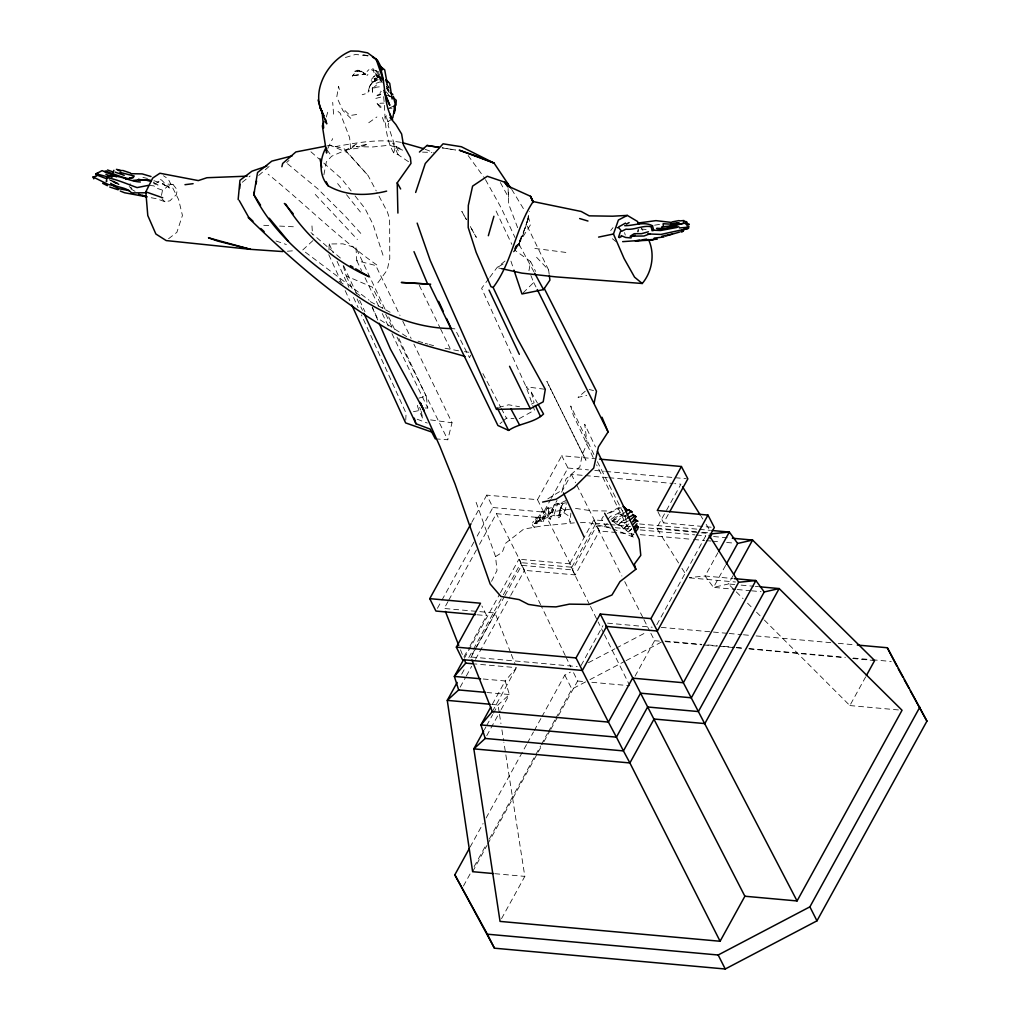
<?xml version="1.0" encoding="UTF-8"?>
<svg xmlns="http://www.w3.org/2000/svg" width="1020" height="1020" viewBox="0 0 1020 1020"><rect width="100%" height="100%" fill="white"/><g stroke="black" fill="none" stroke-linecap="round" stroke-linejoin="round"><path stroke-width="0.75" stroke-dasharray="5 3.75" d="M328.963 250.078L329.192 243.971L342.873 243.844L355.993 247.783L385.267 309.697M383.622 96.632C385.738 115.515 383.711 135.685 393.707 152.847L398.029 154.657L409.708 162.511M405.756 420.151L406.075 413.215L361.386 314.849M570.231 509.095C563.065 510.548 555.976 510.459 549.193 513.43L545.496 516.452L542.818 516.617L541.467 520.774L536.966 521.042L534.505 527.684L532.466 525.083L532.644 522.827L534.76 523.464L535.946 521.972L542.423 519.18L553.834 515.317L558.871 517.765L560.324 516.298L559.763 509.809L561.255 506.647L561.14 502.898L565.832 500.578M625.183 512.435L616.947 516.643L611.975 520.557L618.082 525.274L618.145 524.114L626.382 518.428M637.972 231.833L638.214 229.436L637.857 232.152M560.324 516.298L559.266 514.284L559.763 509.809M549.117 511.466L546.644 517.663L550.392 519.18L553.35 509.541L550.111 507.029L547.115 508.049L542.423 519.18L543.188 521.602L539.542 521.029L540.791 517.408M565.182 510.459L561.025 507.96L559.304 503.982L557.8 503.281L553.834 515.317L558.157 515.763L563.933 512.754L566.125 506.863M561.255 506.647L559.266 514.284M528.959 270.67L530.604 261.553L514.501 249.976M513.621 251.991C522.686 240.478 526.345 225.547 529.482 211.471M540.651 515.087L539.134 520.914L539.057 517.255L535.933 517.293L532.644 522.827M323.888 174.79L326.349 161.899L331.666 156.226L346.022 149.965L357.153 143.654L350.638 148.958L346.022 149.965L357.612 148.206L368.054 143.96L356.235 146.65L372.593 146.982L389.729 145.184L403.933 150.667M543.188 521.602L546.133 513.901L543.991 511.351L541.429 511.976L539.019 516.082L535.946 521.972L536.877 523.783L539.478 519.078L539.057 517.255L536.8 517.803L533.715 523.107M379.797 94.784L380.804 94.503L375.36 95.65L379.797 94.784L380.536 91.124L382.972 91.073M161.453 195.406L162.537 190.141L167.777 186.443L172.966 184.378L177.225 189.898L176.409 194.59L169.868 200.825L164.985 201.756L156.787 198.772L148.359 197.204M557.8 503.281L554.344 504.466L548.989 517.051L550.392 519.18M545.496 516.452L546.133 513.901M372.631 87.286L372.593 94.656M435.298 438.868L447.78 439.773L452.038 422.752L413.903 344.148M377.221 77.966L375.003 80.631L374.659 79.165L375.577 78.017L377.821 77.392L375.398 78.922M371.854 78.884L374.506 75.862L371.191 80.389M543.328 513.697L543.991 511.351M393.707 152.847L395.339 147.097L388.084 125.383L389.181 120.475L387.957 121.686L385.292 114.38M552.356 512.971L553.35 509.541M514.909 248.599L515.712 245.845M326.272 117.032L327.815 111.945M528.092 218.969L518.95 244.57L514.156 250.792M353.366 75.671L365.109 73.924L361.603 71.349L358.173 70.635L355.419 71.744L352.384 76.168L355.368 72.318L358.045 71.158L361.233 71.846M562.67 503.982L561.025 507.96L561.14 502.898L562.67 503.982L567.77 501.483M470.666 355.177L469.519 357.676L454.831 328.81L451.235 328.567M327.751 148.537L332.686 138.618M491.551 581.323L496.982 570.499L495.567 556.601L475.881 501.661M472.63 871.692L486.973 845.427M487.726 844.05L543.112 743.159M543.698 512.104L537.502 499.698L486.757 495.121L492.928 507.526L543.698 512.104L550.519 499.711M551.284 498.334L567.949 468.027L561.739 455.723L594.8 458.707M500.476 592.684L518.912 559.189L521.054 562.658L571.825 567.247L547.204 518.313L557.009 500.437M561.535 492.188L571.34 474.313L583.861 475.447M484.423 729.657L485.928 726.916M486.68 725.539L492.724 714.561M493.476 713.184L498.015 704.96L509.388 694.531L505.206 680.965L516.528 667.679L475.269 663.969M486.744 735.7L500.335 711.004M501.088 709.627L509.388 694.531L487.19 692.529M581.094 665.486L602.973 625.617M725.577 565.411L713.49 587.38L735.688 589.381M732.959 575.739L728.433 583.975L713.49 587.38L705.075 576.019L689.443 577.562M471.763 522.342L486.757 495.121M437.427 608.328L441.175 601.507M441.928 600.142L474.185 541.556M477.181 536.112L492.928 507.526M448.035 601.507L444.197 608.481L495.07 612.994L510.727 652.902M448.8 600.104L476.442 549.92M479.515 544.336L496.396 513.672L547.204 518.313M537.502 499.698L561.739 455.723M463.972 656.88L469.276 647.254M470.029 645.877L486.693 615.634L481.886 605.982M464.355 658.282L499.698 594.086M468.817 657.53L472.668 650.556M473.433 649.166L502.618 596.152M503.395 594.749L521.054 562.658L496.396 513.672M474.568 650.11L470.781 656.982L577.205 666.583M475.333 648.733L495.07 612.994M461.678 674.182L464.712 668.674M470.781 657.658L476.098 648.006M476.85 646.629L504.161 597.031M504.925 595.654L521.615 565.335L572.36 569.912L575.255 574.91L599.441 530.999L593.857 519.843L604.885 520.837M460.186 687.161L465.541 677.433M466.306 676.03L471.673 666.302M475.498 659.353L509.949 596.764M510.714 595.374L524.497 570.346L518.912 559.189L569.695 563.818L571.825 567.247L595.999 523.311L576.274 484.117M492.316 704.323L505.206 680.965L482.09 678.899M492.328 711.616L516.528 667.679M470.105 847.084L483.085 823.51M486.132 817.963L526.613 744.447M527.378 743.07L533.486 731.965M534.25 730.575L541.123 718.093M541.888 716.716L564.799 675.1L570.358 672.18M678.581 562.989L656.612 528.181L665.716 511.683M666.481 510.319L680.914 484.194L674.653 483.633M463.437 886.048L470.309 873.566M474.121 866.63L485.584 845.822M489.396 838.886L540.562 745.964M541.327 744.574L547.434 733.482M548.199 732.092L555.071 719.61M555.836 718.22L571.876 689.099L588.553 680.34M711.182 527.212L663.574 522.916L668.89 513.277M656.816 624.725L707.485 532.708L698.228 531.879M501.534 918.676L524.828 876.384L503.893 742.343M635.052 676.171L654.585 640.7L650.327 632.26M717.965 552.661L705.075 576.019L732.806 578.506M764.413 620.109L849.864 705.559L865.636 676.91M543.877 741.782L550.01 730.728M550.774 729.351L557.685 716.92M558.45 715.543L577.613 681.016L573.482 672.511M513.825 251.404L530.438 224.859L528.436 217.069L526.103 213.103M515.278 248.65L519.18 242.033L519.703 245.973M536.622 520.302L534.76 523.464L536.877 523.783M560.528 511.81L558.157 515.763L558.871 517.765M603.356 516.311L601.634 519.103L605.281 525.631L607.971 522.559M514.73 248.395L521.526 237.979L520.417 235.046M628.001 514.093L619.88 518.746L615.901 523.082L621.562 526.32L628.065 531.879L631.227 531.726L631.852 536.456L633.803 533.562M631.852 536.456L633.369 534.34M377.846 282.82L387.166 270.083L389.767 258.723L389.627 218.905L387.345 211.816L376.954 192.244M488.861 278.575L481.631 288.303L526.103 386.784L534.493 410.18L518.593 419.003M489.753 277.363L496.982 267.635L506.111 260.125M610.699 230.558L613.02 227.638M629.391 526.498L626.497 530.132L628.333 532.032L631.622 528.87L628.065 531.879L631.622 528.87M366.996 75.544L367.914 74.447M628.473 520.85L625.158 522.367L621.562 526.32L623.437 528.844L628.919 523.872M607.869 519.206L610.546 516.324L615.315 514.819L622.748 510.319M618.082 525.274L620.836 522.469L629.072 517.357M367.952 92.182L369.431 90.703M367.072 71.451L368.908 69.64M523.043 292.931L533.702 282.489L530.145 273.628M385.063 117.3L386.618 115.834M376.533 76.436L379.3 73.848L379.695 76.245M623.437 528.844L626.956 525.172M623.284 528.577L629.684 524.114M312.923 240.618L302.608 250.104L369.1 300.212M376.533 85.004L372.032 89.059L376.316 87.21L382.13 86.509M286.645 162.524L289.017 160.42M258.672 175.453L271.371 164.564M500.042 423.67L502.184 421.834M503.255 420.916L506.468 418.162L514.042 418.684M585.276 391.208L578.021 397.341L586.717 395.403M382.028 81.256L379.695 78.91L381.442 78.349M242.212 182.299L250.129 176.039M168.568 238.731L176.881 232.33L182.427 215.437L178.64 199.576L168.249 179.061L163.493 175.733M610.98 519.448L618.936 513.493L622.021 515.584L624.52 513.685L611.86 521.666M378.841 72.904L375.857 74.894L376.775 74.791M368.743 122.744L376.89 116.956M607.333 513.595L620.848 506.494M154.9 184.161L160.42 180.336M387.957 121.686L391.706 119.251M495.567 556.601L502.273 552.292L505.703 543.175L523.693 529.125L542.104 525.925L574.375 522.852M380.396 79.675L381.136 79.203L380.281 78.438M371.688 81.332L373.919 81.549L378.216 79.688L380.422 80.299L381.709 77.737L380.983 79.611L379.695 78.91M547.817 498.869L562.147 490.046L566.125 478.801L579.844 466.892L582.509 453.951L587.112 443.509L584.715 424.243L595.438 446.926M503.102 264.04L496.982 267.635L501.636 268.655M588.425 662.694L614.831 648.835M616.22 648.108L646.795 632.043M589.942 679.613L624.686 661.368M626.076 660.641L663.599 640.93L701.543 644.359M364.522 74.536L365.836 74.141L352.971 75.429M531.433 404.124L534.085 402.785L531.28 392.101L526.103 386.784L545.305 389.321M609.756 513.034L621.091 507.616M373.919 81.549L378.216 79.688M389.551 107.852L394.676 105.685M375.577 78.017L374.136 78.578L375.003 80.631M611.528 520.914L615.723 519.384M376.099 83.308L379.835 81.982L382.13 82.263M354.667 71.285L357.918 70.176L361.603 71.349M559.304 503.982L555.556 505.231L554.344 504.466M547.115 508.049L548.173 508.712L551.425 507.628M345.423 57.502L355.419 54.455L367.302 55.718M362.202 94.732L365.249 93.827M418.85 398.131L426.13 396.079L427.788 408.038L424.996 407.974M375.832 98.417L382.283 96.709M498.64 407.464L508.7 404.774L519.524 406.75M387.128 95.446L390.685 96.67M545.164 511.887L541.429 511.976M413.47 411.697L420.877 410.18L422.905 418.901L417.996 407.809L416.619 401.906M327.05 145.898L330.174 145.299L344.084 148.652L368.041 175.478L376.201 190.855M654.598 225.203L661.33 224.094M356.668 114.508L350.051 115.502L344.02 109.663M287.41 251.226L295.009 250.665M377.068 103.428L382.602 107.891L379.772 107.113L377.068 103.428L383.979 103.084M388.263 108.4L391.999 108.222M580.418 522.686L587.966 522.495L611.018 528.207M606.581 510.982L591.294 510.79L572.335 507.896M422.535 152.133L431.868 152.426M172.966 184.378L162.397 183.868L169.435 188.024L161.568 180.03L157.042 178.525M142.927 177.442L147.466 178.449M263.734 225.305L271.677 225.688M279.608 226.083L295.469 226.861M641.134 229.092L647.483 229.513M149.634 185.5L153.778 185.844L156.583 188.165L162.537 190.141M654.585 640.7L659.315 641.108M665.614 641.656L701.824 644.793M703.405 644.92L717.583 646.157M719.151 646.285L742.777 648.337M749.075 648.886L844.84 657.747M656.612 528.181L696.698 531.739M567.949 468.027L588.463 469.876M594.775 470.437L604.235 471.291M605.816 471.444L673.659 477.551M675.24 477.704L686.281 478.699M585.429 475.588L607.346 477.564M608.914 477.704L673.085 483.493M612.765 521.551L628.511 522.967M639.54 523.961L697.833 529.214M699.401 529.367L710.43 530.349M608.558 524.446L595.999 523.311L593.857 519.843L569.695 563.818L575.255 574.91L524.497 570.346L521.615 565.335L540.6 604.656M610.126 524.586L630.513 526.422M639.922 527.276L699.541 532.644M701.11 532.784L710.519 533.639M609.042 527.123L596.56 525.989L572.36 569.912L589.764 605.064M615.277 527.684L632.438 529.227M640.241 529.928L694.862 534.862M696.418 535.003L705.776 535.844M713.579 536.545L730.753 538.088M633.994 534.11L599.441 530.999L596.56 525.989L621.907 576.058M640.279 534.671L692.108 539.35M693.676 539.491L704.68 540.485M706.248 540.625L710.953 541.046M712.521 541.186L720.375 541.9M726.661 542.461L734.515 543.175M689.469 577.856L735.496 581.999M734.77 584.549L728.433 583.975L735.178 590.758M741.119 585.123L753.793 586.27M755.386 586.411L758.561 586.704M737.281 589.522L749.968 590.669M751.549 590.809L761.06 591.676M661.266 627.364L711.845 631.928M713.426 632.068L727.655 633.356M729.236 633.496L741.884 634.644M743.465 634.784L749.789 635.358M756.113 635.919L832.001 642.766M838.325 643.339L855.703 644.908M477.181 614.779L486.693 615.634M707.867 644.933L717.353 645.787M723.677 646.348L734.744 647.356M736.312 647.496L742.636 648.07M748.96 648.631L845.401 657.326M853.306 658.04L870.697 659.609M872.278 659.749L891.25 661.47M577.613 681.016L585.518 681.73M591.842 682.291L629.799 685.721M849.864 705.559L902.05 710.264M491.665 704.386L498.015 704.96L499.239 712.738M494.776 873.681L524.828 876.384M607.563 623.144L652.201 627.223M852.682 658.486L874.65 660.539M622.021 515.584L626.726 516.171M534.85 248.446L569.007 252.833M430.567 419.908L452.038 422.752M458.579 350.816L442.272 347.731M464.457 351.645L468.881 352.27M368.105 55.603L361.909 54.659L367.939 55.985M114.903 181.534L109.752 180.055M442.094 147.862L455.659 150.016L442.285 147.862M400.771 142.315C378.7 138.529 356.286 142.851 334.522 146.752L330.174 145.299L347.233 152.528L368.041 175.478M589.152 389.5L593.551 390.532M355.993 247.783L356.758 260.623L375.768 265.544L400.031 315.562M380.077 76.538L376.099 75.289M425.174 343.37L427.979 344.135M429.382 344.518L433.602 345.665M380.371 76.322L375.857 74.894M114.151 182.695L120.028 184.314M417.97 341.126L423.772 342.988M375.679 79.088L374.136 78.578L374.659 79.165M153.994 180.731L161.95 183.434L169.435 188.024M276.012 240.988L286.365 244.532M112.85 181.713L120.054 184.225M612.497 528.73L636.544 538.331M375.283 70.482L379.006 72.012M417.167 419.233L427.303 423.045M119.072 184.633L114.571 182.656M425.098 149.251L433.423 152.477M380.536 91.124L381.327 91.443M379.835 77.367L377.349 76.092L381.62 78.17L374.812 75.072L372.823 68.62L373.983 69.959L372.835 69.475L376.546 71.017M381.62 78.17L378.713 76.984L375.296 72.879L382.245 82.773M113.22 181.203L119.748 183.906M153.561 183.179L158.023 185.041L153.28 182.108M343.192 265.812L346.226 275.974L372.325 287.143L382.908 308.537M375.436 78.527L377.132 79.267M371.356 69.73L373.651 70.75M375.997 71.731L377.897 72.611M395.951 146.472L398.884 151.929L398.029 154.657L392.802 142.978L395.951 146.472L402.696 149.761M370.247 301.614L393.286 313.943M109.28 179.66L113.615 182.172M135.086 191.365L130.114 188.445L130.101 183.625M535.933 517.293L536.8 517.803M388.186 95.166L393.35 98.404M406.623 336.638L377.26 318.036L372.236 307.071M563.933 512.754L568.943 516.145L570.116 522.457L570.856 513.162M339.048 281.176L344.186 284.72M355.75 292.676L360.901 296.221M361.207 71.12L365.109 73.924M129.221 186.545L131.924 188.674L130.012 186.622M376.737 264.907C338.041 237.634 304.865 203.809 268.12 174.178M612.395 238.744L616.016 241.587M338.015 111.46L340.259 113.258L349.63 137.636L350.638 148.958M363.77 73.618L364.522 74.243M287.5 163.748L317.832 188.866L345.257 216.214L361.271 233.924M340.399 258.034L310.972 232.611M539.478 519.078L541.467 520.774M310.934 151.802L319.12 158.98M323.786 163.085L341.305 178.474L351.148 190.918M161.938 198.964L164.985 201.756M350.765 118.333L342.886 110.555L336.753 97.078L338.551 86.343L339.724 90.959M736.3 591.88L743.044 598.651M747.545 603.177L752.046 607.69M756.547 612.204L763.291 618.974M315.256 194.438L357.433 239.522M536.584 257.282L548.62 269.994L549.181 274.329M387.141 88.37L389.168 92.106M386.35 88.102L389.793 93.508M337.607 183.562L341.572 188.509M346.532 194.692L360.404 212.007M355.075 195.904L364.918 208.348L373.039 224.387L383.086 255.484M468.091 155.499L484.742 178.334M386.338 91.902L389.002 95.51M327.05 149.953L331.666 156.226M386.606 86.368L389.869 91.775M511.696 189.376L525.325 211.79M386.401 83.997L389.168 88.128M681.972 568.344L686.192 575.038M701.135 516.362L702.818 519.04M706.184 524.395L710.404 531.101M641.312 227.842L642.906 230.431M466.42 219.619L461.818 211.369L466.408 219.58M470.271 226.491L476.34 237.367L470.233 226.427M531.28 392.101L537.412 403.066M485.507 179.686L501.394 208.246L514.998 237.532M386.797 83.64L389.156 87.86M500.348 182.529L508.61 197.587L508.126 188.279M533.97 271.894L518.479 243.295L524.306 230.316L528.436 217.069L526.626 224.859L548.62 269.994M482.881 373.575L500.565 407.018M501.304 408.408L506.468 418.162M657.976 511.874L663.574 522.916M530.604 261.553L535.615 271.422M624.737 581.63L643.212 618.197M643.926 619.599L649.612 630.857M564.799 675.1L571.876 689.099M533.702 282.489L536.558 288.137M571.34 474.313L575.573 482.715M603.738 633.254L598.115 621.945M604.439 634.682L629.098 684.305M590.465 606.466L597.414 620.53M385.726 314.249L393.478 329.932M397.009 337.072L447.78 439.773M419.258 285.307L439.849 327.433M440.538 328.835L450.139 348.496M565.246 655.516L541.276 606.058M565.921 656.931L570.741 666.85M402.811 321.274L411.136 338.436M356.758 260.623L361.59 270.644M365.032 277.797L378.828 306.421M382.27 313.573L388.48 326.451M391.935 333.617L427.788 408.038M593.92 454.525L570.728 405.998L573.227 415L593.92 459.14M597.337 461.652L625.464 517.14L627.3 526.766L596.598 464.827M496.09 211.025L511.861 244.405M388.671 316.888L394.804 329.842M398.884 338.487L426.13 396.079M346.226 275.974L352.321 288.889M357.064 298.936L362.47 310.411M343.651 265.786L356.311 293.097M359.639 300.288L364.969 311.776M328.784 254.668L341.254 281.992M345.193 290.611L349.796 300.683M329.192 243.971L333.132 252.641M337.084 261.324L348.904 287.359M353.506 297.483L358.109 307.619M386.287 85.884L388.339 90.525M419.641 407.375L420.877 410.18M372.236 307.415L377.897 320.369M382.347 117.44L385.024 124.21M460.504 649.829L463.424 657.212M511.313 654.381L515.368 664.721M517.637 227.702L508.712 204.191L508.075 188.369M510.943 261.158L513.455 268.617M624.559 232.624L625.26 235.072M379.363 76.296L380.116 79.636M548.173 508.712L549.193 513.43M499.481 714.306L500.947 723.652M501.929 729.874L503.65 740.775M333.578 114.151L332.698 102.37M565.947 501.865L566.176 504.415M311.967 225.917L312.541 234.74M372.249 88.179L372.466 91.953M369.622 86.356L368.373 90.895L369.52 86.751L372.096 82.697L375.513 80.554L370.719 83.971L372.096 82.697L369.622 86.356M585.888 460.16L546.886 381.353L585.888 460.16"/><path stroke-width="1.5" d="M681.844 230.048L681.832 231.859L683.311 231.132L683.731 229.449L660.985 234.422L647.636 233.924M239.725 188.522L239.942 184.084M140.339 182.006C128.635 181.445 119.047 173.808 107.278 176.575L106.258 181.522L106.87 181.114M325.52 119.251L326.719 123.866L320.255 107.534L323.85 115.783C309.379 92.386 327.484 60.333 350.791 51L358.479 51.153L367.582 52.849L376.048 58.981C387.676 77.596 381.429 100.738 392.623 119.48M326.872 149.889L326.591 153.051L322.358 125.881L324.067 121.469M238.157 199.525L239.955 180.298L251.991 171.169L266.896 166.081M686.651 229.373L686.855 227.333L688.921 226.249L688.513 228.391L682.915 229.831M393.337 96.364L395.339 104.639L392.802 117.772M395.339 104.639L394.243 113.258L395.122 107.164M254.452 191.581L253.84 194.616C276.305 239.84 319.426 269.484 359.703 297.725C386.797 315.958 418.289 328.185 451.235 328.567L446.594 318.546M255.982 184.008L256.594 180.986M594.099 403.142L596.483 391.234L544.208 288.354M281.877 166.719L282.667 163.468L295.889 151.942L325.495 146.204M638.29 526.945L635.779 525.593L638.29 526.945L637.64 529.265L634.873 532.236M488.338 235.722L493.922 216.266M415.663 192.448L425.276 163.506L443.05 143.82L461.384 146.74L494.037 163.072L510.816 188.062M618.579 237.099L620.402 231.693M648.465 239.496C655.159 253.508 652.264 271.639 642.256 283.496L634.555 277.159L624.061 258.493L613.466 234.013L618.4 220.027L627.3 215.398L637.347 221.365L638.928 223.954M282.846 251.57L250.512 249.339L166.196 240.567L155.869 234.001L147.785 215.539L145.822 191.849L152.732 178.028L159.923 173.247L198.326 180.591L206.933 177.722L247.044 176.167M325.941 147.849C319.375 159.248 318.788 175.81 328.198 185.857C346.175 196.184 367.022 196.082 386.631 191.123M606.581 626.446L657.352 631.023L650.951 618.604L600.27 614.027L606.581 626.446L582.356 670.446L462.455 659.634L456.348 647.139L480.509 603.228L429.751 598.651L471.023 523.706M483.658 731.034L473.841 748.871L500.042 921.404L720.094 941.256L744.88 896.236L605.931 625.693M599.53 459.127L681.411 466.51L657.275 510.497L707.956 515.074L714.344 527.493L657.352 631.023M726.329 564.047L737.651 543.456L752.594 540.064L874.65 660.539L866.388 675.546M733.712 574.375L752.594 540.064L732.309 538.228M463.59 659.685L454.359 676.426L458.656 689.941L447.27 700.37L472.63 871.692L493.195 873.541M457.126 682.456L447.27 700.37L490.084 704.233M490.798 707.064L480.943 724.927L485.227 738.442L473.841 748.871L629.888 762.947L720.094 941.256M857.284 645.048L887.323 647.751L926.938 721.115L816.969 920.843L725.245 969L494.432 948.192L454.831 874.828L469.34 848.474M582.356 670.446L576.019 657.925L600.27 614.027M669.643 511.9L687.862 478.839L681.411 466.51M650.951 618.604L707.956 515.074M709.818 537.897L712.087 533.779L729.338 532.058L737.651 543.456M718.717 551.297L729.338 532.058L712.011 530.502M797.066 900.953L902.05 710.264L779.165 588.565L704.833 723.588L654.075 719.024L629.888 762.947L623.437 750.911L647.636 707L698.381 711.565L764.235 591.957L755.909 580.558L738.659 582.28L683.362 682.737L797.066 900.953L744.88 896.236M454.831 874.828L487.356 934.192L718.169 955L809.893 906.844L919.849 707.115M634.07 519.919L635.919 516.63L632.54 514.462L635.919 516.63M493.144 287.5C512.601 261.655 515.419 228.174 533.179 201.565L530.528 196.286L507.463 185.844L504.517 182.108L487.318 176.256L472.604 186.112L468.308 205.492L468.193 227.485L476.161 252.373L490.951 286.658L493.144 287.5L517.178 338.27L545.305 389.321L543.201 401.829L530.336 408.727L496.408 409.351L430.223 260.47L417.167 223.112M602.004 417.256L608.086 431.932L598.434 446.887L593.691 468.103L574.171 487.598L556.231 499.201L542.614 502.069M513.952 270.109L521.972 293.964L543.558 289.603L549.92 280.117L549.372 275.782M397.902 213.065L397.214 182.86L411.009 163.378L410.359 157.462L403.461 144.993L401.625 133.99L395.926 124.618L390.048 117.555M636.964 523.783L633.739 527.569L636.301 526.027M473.688 663.829L465.745 663.115L454.359 676.426L480.547 678.759M734.349 578.633L755.909 580.558L691.369 697.795L640.573 693.179L616.424 737.141L608.417 722.083L492.328 711.616L480.943 724.927L616.424 737.141L623.437 750.911L485.227 738.442M637.589 526.46L634.108 529.954M632.566 521.743L634.695 519.524L637.742 521.156L634.695 519.524M636.939 520.595L632.91 524.548M113.883 170.315L112.952 172.584M628.001 514.093L631.087 511.39L632.247 512.142L628.371 509.656L626.242 511.504M634.912 515.967L629.582 520.34M419.424 152.044L427.023 145.465L439.301 147.39M429.649 284.733L497.913 425.506L508.623 430.414C519.448 423.007 533.728 423.236 543.545 414.031L538.178 404.43M393.988 106.679L395.964 105.136L396.244 100.266L393.184 97.691M597.439 451.184L639.208 539.542L640.777 555.364L634.312 564.2L635.868 569.262L620.007 581.591L611.962 595.004L589.254 604.401L569.402 604.133L555.976 606.887L541.773 606.428L528.424 604.401L519.154 599.607L500.909 596.432L490.186 584.026L454.996 483.875L440.028 446.696L420.202 402.543M685.338 223.074L686.881 221.977L687.123 223.125M651.168 226.682L652.507 225.739L653.718 230.418L652.086 230.737L651.168 226.682C642.409 225.063 634.555 230.265 625.948 229.181L621.652 231.298L618.821 227.83L617.355 227.651M632.706 521.704L635.281 520.009M630.13 236.257L634.211 233.695L641.567 233.669L648.414 231.769M654.585 238.948L652.672 240.031L635.281 240.924L639.565 240.235M618.719 226.886L625.515 223.112M626.369 224.081L629.123 222.602M619.344 237.66L621.473 236.525M627.67 517.778L633.305 515.011M686.881 225.394L689.278 224.196L685.389 223.966M682.775 229.972L684.917 228.939M98.022 172.954L95.701 174.025L96.619 176.167M679.511 232.088L669.579 234.944M672.193 234.103L661.865 236.245M631.393 236.729L635.192 235.225M650.327 233.656L643.952 236.028L633.535 236.117M670.688 224.629L679.409 223.023M670.242 226.746L684.139 223.125M679.46 227.944L686.855 227.333M675.967 225.611L666.596 228.289L656.536 228.48L663.79 229.219L672.677 227.052L678.925 226.848M665.716 236.053L668.304 235.276M292.077 155.907L271.804 161.122L257.55 172.52L253.84 194.616L260.559 205.198M624.712 225.688C633.917 225.802 643.531 221.136 652.507 225.739M680.774 231.769L683.311 231.132M93.764 178.831L93.062 176.957L95.434 176.396M764.235 591.957L779.165 588.565L760.142 586.844M683.719 223.329L669.298 225.879M125.651 179.163L133.072 177.748L134.219 176.039L119.926 172.38M129.489 178.066L133.046 177.289M598.587 237.099L613.466 234.013M148.244 185.398L137.075 187.591C127.003 184.008 117.223 179.456 106.539 177.569M672.116 221.901L679.027 220.588M622.659 241.651L657.237 239.19M676.859 227.473L660.654 230.494L652.953 230.214M642.409 239.789L646.693 239.101M638.074 223.01L655.937 220.639L671.262 222.398M184.977 184.697L193.099 183.676M654.164 238.094L663.854 237.01M133.046 180.463L140.11 179.686L150.909 180.642L138.146 179.558L143.82 180.043M668.342 226.236L661.801 226.848L661.852 227.511M679.83 220.894L683.974 220.524M104.32 171.449L106.552 171.296M627.3 215.398L612.586 216.202L589.165 215.845L581.196 211.471L533.179 201.565M146.383 192.78L131.618 192.895C125.906 186.545 117.032 188.19 110.683 183.281M683.489 221.582L686.001 221.493M677.854 222.691L669.311 224.081L663.14 223.737L663.229 225.56M131.236 173.706L142.175 173.897L151.011 176.511M430.682 284.185L401.306 282.463L427.648 284.07L413.992 251.634M138.146 179.558L140.11 179.686M642.256 283.496L555.785 276.866L521.794 273.118L501.636 268.655M146.65 180.285L150.909 180.642M631.112 237.94L625.591 237.456L621.116 235.594M475.588 614.626L435.922 611.056L429.751 598.651M456.348 647.139L576.019 657.925M458.656 689.941L485.609 692.376M114.75 185.551L108.49 184.607L93.062 176.957M427.023 145.465L439.084 147.377M118.078 170.391L120.806 170.875M98.162 174.471L95.701 174.025L102.089 170.633L116.459 176.804M402.211 142.596L423.708 148.703M116.407 169.345L121.597 170.557M99.144 174.573L108.77 177.187M465.005 356.477C440.219 348.827 414.197 344.543 391.514 331.283C338.347 300.862 291.898 260.215 248.23 217.579M121.711 176.944L128.482 178.755M579.64 218.535L587.979 221.034M115.145 172.138L124.21 175.338M138.605 194.246L145.694 196.452M109.765 187.042L118.129 189.758M142.583 195.419L147.109 196.898L124.516 192.742L120.322 191.059M120.296 176.371L105.825 171.22M122.642 170.416L130.573 173.069M129.119 190.625L118.639 188.649L111.894 185.105M107.534 169.983L113.45 172.048M432.964 432.467L405.628 422.917L351.772 304.993M145.822 191.849L162.728 197.791M363.834 313.28L415.956 423.746L430.223 429.127L435.298 438.868M97.27 175.21L105.978 178.487M112.085 177.25L105.876 174.203M102.663 183.332L107.393 185.678M350.332 265.659L353.009 267.24M355.687 268.821L369.087 276.726C334.598 261.413 305.592 236.321 285.753 204.127M628.371 509.656L631.087 511.39M372.466 56.98L377.617 60.486L382.538 69.832L379.797 66.631M390.316 92.578L392.827 94.426M380.205 66.274L384.693 69.832L387.166 83.219L386.095 81.205M252.973 221.174L248.51 216.992L239.152 200.366M260.788 228.493L264.142 231.616M623.526 506.506L626.943 509.783L623.144 506.659M386.159 79.866L389.729 83.372L392.126 99.042M385.993 79.789L387.485 81.409M284.363 203.452L293.237 213.805M269.28 218.229L288.443 241.37M507.756 186.673L504.517 182.108L507.883 183.625L508.049 186.724M682.597 486.884L700.294 515.024M709.168 535.385L738.659 582.28M397.214 182.86L400.643 188.968M604.63 513.264L635.868 569.262M896.682 665.894L887.323 647.751M898.187 668.648L902.725 676.936M904.243 679.702L908.782 687.977M910.286 690.744L926.938 721.115M534.709 273.258L543.558 289.603M510.854 408.778L519.461 424.792M656.727 630.347L683.362 682.737L632.591 678.147L608.417 722.083L581.783 669.694M497.199 407.847L508.623 430.414M809.893 906.844L816.969 920.843M718.169 955L725.245 969M487.356 934.192L494.432 948.192M537.26 289.552L608.086 431.932M509.554 366.308L530.336 408.727M326.234 181.726L328.198 185.857M489.026 290.075L519.346 354.348M535.372 405.539L540.498 416.555M563.473 492.902L584.077 537.056M420.202 402.492L424.039 410.741L390.456 349.159L379.147 323.251M438.638 301.359L443.279 311.38M532.682 201.386L530.528 196.286L533.307 202.444M387.154 99.246L389.793 105.353L383.89 90.423M384.285 92.374L386.593 97.894M376.597 60.307L376.048 58.981L383.558 80.771M471.941 659.927L492.328 711.616M445.37 611.426L458.758 645.392M464.584 660.157L465.745 663.115M389.691 113.781L391.706 119.251M414.273 418.136L415.956 423.746M318.061 99.973L320.688 108.898M319.923 158.635L321.772 167.433M394.268 105.736L394.74 109.969L394.561 107.801M323.671 127.933L321.988 111.001M250.512 249.339L217.566 241.026L208.475 237.8L250.512 249.339M474.81 155.55L459.229 150.169L494.037 163.072L474.81 155.55"/></g></svg>
